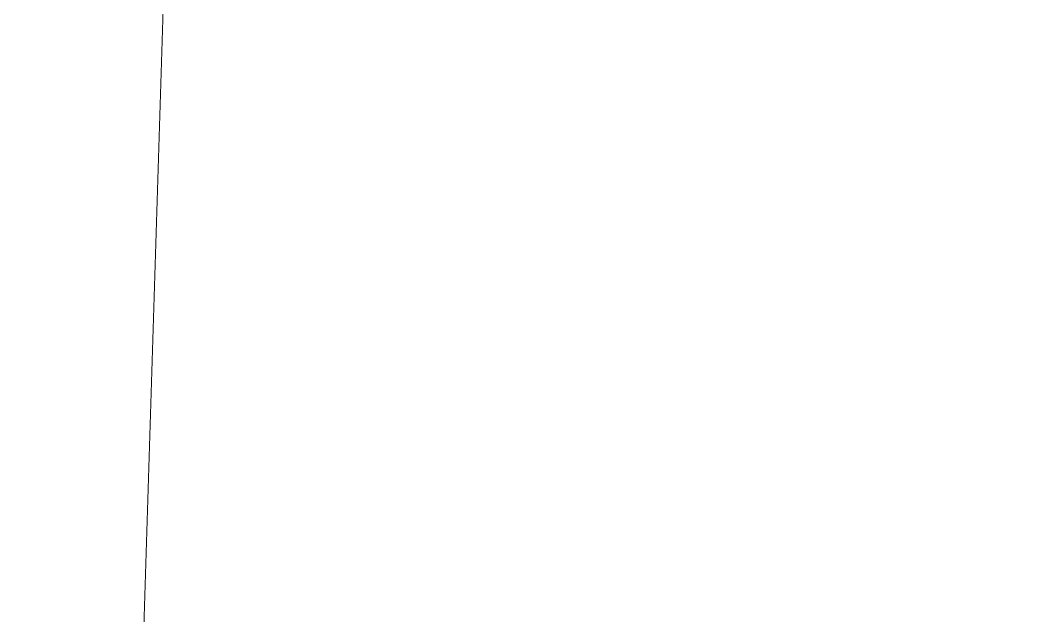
# Model space of a CAD drawing. Header units: millimetres. Extents: x -46397 to 283259, y -8690 to 23983.
# Drawn here: x -39763.169 to -39761.383, y 5830.589 to 5831.651 of the extents above; entities that cross this region are included whole.
import ezdxf

# ---------------------------------------------------------------- set-up
doc = ezdxf.new("R2010")
doc.units = ezdxf.units.MM
doc.linetypes.add('CENTER', pattern=[2, 1.25, -0.25, 0.25, -0.25])
doc.linetypes.add('HIDDENX2', pattern=[0.75, 0.5, -0.25])
doc.layers.add('DUONGTAM', color=1, linetype='CENTER', lineweight=0)

msp = doc.modelspace()

# ---------------------------------------------------------------- linework, layer by layer
at = {"color": 1, "linetype": 'HIDDENX2', "lineweight": 0, "ltscale": 10, "extrusion": (6.89019e-16, 1, 0)}
for p, q in [((-39761.9334, 5863.0357, -1.4991), (-39763.0115, 5828.538, -1.4991)), ((-39763.0115, 5810.5272, -1.4991), (-39763.0115, 5857.5694, -1.4991))]:
    msp.add_line(p, q, dxfattribs=at)
at = {"color": 1, "linetype": 'HIDDENX2', "lineweight": 0, "ltscale": 10}
for points, knots in [([(-39761.8974, 5832.6183, -1.4991), (-39761.6287, 5832.5925, -1.4991), (-39761.181, 5832.5681, -1.4991), (-39759.9363, 5832.5191, -1.4991), (-39759.1395, 5832.4934, -1.4991), (-39756.8119, 5832.4272, -1.4991), (-39755.1382, 5832.3901, -1.4991), (-39751.2797, 5832.3146, -1.4991), (-39749.2592, 5832.2743, -1.4991), (-39745.5109, 5832.2042, -1.4991), (-39743.6328, 5832.1726, -1.4991), (-39740.8992, 5832.1185, -1.4991), (-39739.9808, 5832.0987, -1.4991), (-39737.3917, 5832.0415, -1.4991), (-39735.8709, 5832.0068, -1.4991), (-39733.4001, 5831.9333, -1.4991), (-39732.4825, 5831.8924, -1.4991), (-39731.4626, 5831.8217, -1.4991), (-39731.2855, 5831.7905, -1.4991), (-39731.5122, 5831.7362, -1.4991), (-39731.6846, 5831.7169, -1.4991), (-39732.4438, 5831.6626, -1.4991), (-39733.2593, 5831.6304, -1.4991), (-39735.5203, 5831.5574, -1.4991), (-39736.9871, 5831.5172, -1.4991), (-39739.4506, 5831.4627, -1.4991), (-39740.2853, 5831.4456, -1.4991), (-39743.0825, 5831.3888, -1.4991), (-39745.0123, 5831.3481, -1.4991), (-39748.5151, 5831.2793, -1.4991), (-39750.3543, 5831.2454, -1.4991), (-39752.9983, 5831.185, -1.4991), (-39753.7877, 5831.1659, -1.4991), (-39755.9476, 5831.1117, -1.4991), (-39757.1695, 5831.0792, -1.4991), (-39759.0895, 5831.0058, -1.4991), (-39759.7558, 5830.9666, -1.4991), (-39760.3522, 5830.8985, -1.4991), (-39760.3583, 5830.8673, -1.4991), (-39760.0828, 5830.8331, -1.4991)], [-5.991371, -5.991371, -5.991371, -5.991371, -5.756166, -5.756166, -5.51587, -5.51587, -5.167354, -5.167354, -4.794198, -4.794198, -4.422975, -4.422975, -4.225, -4.225, -3.835017, -3.835017, -3.438431, -3.438431, -3.085621, -3.085621, -2.895458, -2.895458, -2.534856, -2.534856, -2.151513, -2.151513, -1.969769, -1.969769, -1.564136, -1.564136, -1.177055, -1.177055, -1.000421, -1.000421, -0.66023, -0.66023, -0.308798, -0.308798, 0, 0, 0, 0]), ([(-39754.2292, 5830.8191, -1.4991), (-39755.1665, 5830.9076, -1.4991), (-39756.0325, 5830.991, -1.4991), (-39757.5631, 5831.1561, -1.4991), (-39758.247, 5831.2417, -1.4991), (-39759.8705, 5831.4756, -1.4991), (-39760.6044, 5831.6129, -1.4991), (-39761.2447, 5831.8161, -1.4991), (-39761.3784, 5831.8864, -1.4991), (-39761.505, 5832.0685, -1.4991), (-39761.3898, 5832.1787, -1.4991), (-39760.7301, 5832.3989, -1.4991), (-39760.1448, 5832.5041, -1.4991), (-39759.3559, 5832.6183, -1.4991)], [-1.494979, -1.494979, -1.494979, -1.494979, -1.287461, -1.287461, -1.092573, -1.092573, -0.748624, -0.748624, -0.571424, -0.571424, -0.302102, -0.302102, -0.000001, -0.000001, -0.000001, -0.000001])]:
    msp.add_open_spline(points, degree=3, knots=knots, dxfattribs=at)
at = {"layer": 'DUONGTAM', "color": 5, "lineweight": 0, "ltscale": 100, "elevation": -1.4991}
msp.add_lwpolyline([(-41033.0468, 5772.9706), (-41033.0468, 4272.9706), (-41033.0468, 4223.1449, 0.284296), (-40890.6892, 3989.7103, 0.238987), (-39863.4055, 3989.7097, 0.284296), (-39721.0468, 4223.1449), (-39721.0468, 4272.9706), (-39721.0468, 5772.9706), (-39721.0468, 5822.7963, 0.284296), (-39863.4044, 6056.231, 0.238987), (-40890.6882, 6056.2315, 0.284296), (-41033.0468, 5822.7963)], format="xyb", close=True, dxfattribs=at)

doc.saveas('drawing.dxf')
